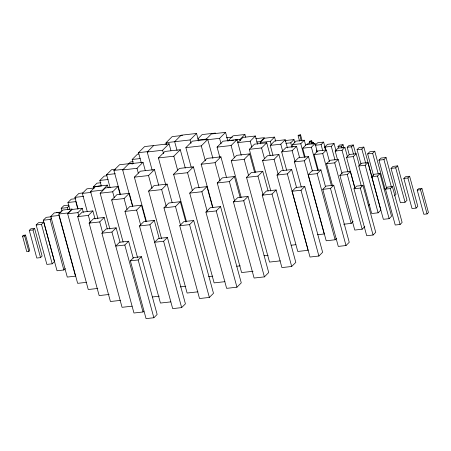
<?xml version="1.0" encoding="UTF-8"?>
<svg xmlns="http://www.w3.org/2000/svg" width="451" height="451" viewBox="0 0 451 451"><rect width="100%" height="100%" fill="white"/><g stroke="black" fill="none" stroke-linecap="round" stroke-linejoin="round"><path stroke-width="0.68" d="M22.55 236.177L23.429 235.298L25.521 235.061L29.721 250.53L28.841 251.41L26.756 251.647L22.55 236.177L24.642 235.941L25.521 235.061M29.281 230.371L30.848 228.798L34.592 228.375L42.106 256.038L40.534 257.611L36.796 258.034L29.281 230.371L33.019 229.948L34.592 228.375M36.17 224.981L38.408 222.743L43.736 222.14L54.447 261.569L52.209 263.807L46.881 264.41L36.17 224.981L41.498 224.384L43.736 222.14M65.294 268.554L63.862 269.991L57.029 270.763L43.296 220.218L46.165 217.348L50.952 216.807M50.783 216.39L58.985 215.465L75.475 276.153L67.272 277.077L50.783 216.39L54.227 212.94L60.378 212.246M61.928 211.012L61.195 208.3L63.805 205.684L68.648 205.137M43.296 220.218L50.129 219.451L51.566 218.013M69.77 209.281L67.932 202.51L71.235 199.201L75.824 198.682M78.04 208.881L74.917 197.375L78.874 193.411L82.911 192.955M58.81 213.994L62.751 210.053L72.121 208.993L68.186 212.934L58.81 213.994L77.651 283.341L86.355 282.36M61.195 208.3L67.419 207.601L69.161 205.853M87.314 211.699L82.341 193.389L86.885 188.839L94.321 187.999M93.695 188.157L93.323 186.799L96.948 183.174L100.928 182.723M101.317 185.863L99.846 180.439L104.192 176.087L106.955 175.772M97.811 288.443L88.255 289.519L67.673 213.774L71.974 209.467L82.212 208.311L83.317 212.37M110.095 187.56L106.594 174.695L111.634 169.649L115.631 169.198M97.929 218.617L90.561 191.489L95.567 186.477L107.485 185.13L108.223 187.847M120.513 194.725L113.9 170.393L119.543 164.745L132.972 163.228L132.03 164.17M67.673 213.774L77.91 212.618L82.212 208.311M141.281 162.817L138.525 152.658L144.602 146.569L169.08 143.779L170.923 150.561M133.282 163.544L132.177 159.462L137.499 154.129L138.835 153.983M128.659 163.781L130.48 161.954L133.197 161.644M107.485 185.13L102.478 190.147L90.561 191.489M131.162 201.191L122.672 169.931L128.687 163.905L143.018 162.287L145.233 170.444M109.892 229.012L100.161 193.208L105.416 187.943L117.925 186.534L120.129 194.64M109.165 294.458L99.158 295.585L77.702 216.61L82.183 212.117L92.861 210.916L95.06 219.011M152.19 170.303L147.212 151.993L153.684 145.515M77.702 216.61L88.373 215.403L92.861 210.916M100.161 193.208L112.671 191.799L117.925 186.534M122.672 169.931L136.997 168.313L143.018 162.287M166.661 144.72L166.103 142.685L172.164 136.614L182.463 135.452M146.372 221.34L134.37 177.153L140.312 171.205L154.462 169.604L158.713 185.243M123.123 242.074L111.673 199.945L116.882 194.725L129.285 193.327L132.791 206.242M120.361 300.394L110.427 301.516L89.129 223.121L93.577 218.667L104.175 217.472L107.299 228.961M147.212 151.993L162.614 150.256L169.08 143.779M165.613 184.386L158.431 157.946L164.897 151.468L180.293 149.732L185.271 168.037M89.129 223.121L99.727 221.926L104.175 217.472M111.673 199.945L124.076 198.541L129.285 193.327M134.37 177.153L148.52 175.557L154.462 169.604M158.431 157.946L173.827 156.204L180.293 149.732M166.103 142.685L190.068 139.945L196.535 133.468L198.558 140.926M191.224 167.293L185.88 147.629L192.351 141.152L207.748 139.415L212.906 158.402M132.07 306.184L122.052 307.311L101.915 233.19L106.12 228.978L116.138 227.845L120.022 242.131M137.504 257.459L124.983 211.395L129.871 206.502L141.501 205.188L145.915 221.447M197.938 138.784L202.138 134.578L215.465 133.073M161.537 238.602L148.621 191.072L154.095 185.586L167.129 184.115L172.113 202.454M101.915 233.19L111.933 232.062L116.138 227.845M205.397 139.945L211.356 133.975L225.551 132.374L227.947 141.186M124.983 211.395L136.614 210.081L141.501 205.188M185.88 147.629L201.281 145.893L207.748 139.415M186.511 221.779L173.607 174.278L179.459 168.415L193.4 166.842L199.116 187.875M148.621 191.072L161.655 189.6L167.129 184.115M207.421 139.72L219.592 138.344L225.551 132.374M173.607 174.278L187.548 172.705L193.4 166.842M219.834 157.286L217.072 147.116L222.963 141.214L236.989 139.635L241.223 155.229M170.856 301.882L160.432 303.061L139.483 225.957L143.863 221.571L154.287 220.392L159.248 238.658M212.934 207.556L201.169 164.249L207.003 158.402L220.905 156.835L226.425 177.136M128.614 241.229L119.566 242.249L115.766 246.06L124.814 245.034L128.614 241.229L133.208 258.135M197.95 291.814L187.109 293.037L163.967 207.855L168.804 203.012L180.315 201.71L185.829 221.993M139.483 225.957L149.907 224.778L154.287 220.392M217.072 147.116L231.098 145.532L236.989 139.635M201.169 164.249L215.071 162.681L220.905 156.835M235.095 140.002L239.955 139.455L244.91 134.494L245.643 137.2M163.967 207.855L175.484 206.552L180.315 201.71M224.914 281.672L214.124 282.89L189.73 193.101L194.826 187.994L206.964 186.624L212.646 207.556M130.35 260.847L133.631 257.566L141.439 256.681L157.14 314.46L153.859 317.746L146.051 318.626L130.35 260.847L138.164 259.968L141.439 256.681M255.373 136.01L242.993 137.408L237.795 142.612L250.175 141.219L255.373 136.01L257.583 144.151M241.195 197.453L231.233 160.793L236.668 155.347L249.612 153.887L254.589 172.22M189.73 193.101L201.868 191.731L206.964 186.624M255.559 172.355L249.302 149.326L254.454 144.168L266.721 142.781L270.222 155.651M253.034 271.282L241.595 272.567L217.252 182.971L222.337 177.874L234.447 176.51L240.163 197.549M260.565 143.858L260.193 142.493L264.444 138.243L274.552 137.104L275.662 141.18M231.233 160.793L244.177 159.333L249.612 153.887M167.389 237.474L158.414 238.483L154.648 242.255L163.617 241.246L167.389 237.474L185.417 303.839L181.652 307.61L172.677 308.619L149.907 224.778M179.735 225.737L183.867 221.599L193.71 220.488L213.486 293.291L209.354 297.429L199.511 298.539L179.735 225.737L189.572 224.626L193.71 220.488M249.302 149.326L261.569 147.939L266.721 142.781M217.252 182.971L229.362 181.601L234.447 176.51M260.193 142.493L270.307 141.355L274.552 137.104M273.007 155.561L270.245 145.391L274.67 140.96L285.212 139.771L287.422 147.905M205.915 212.088L210.245 207.753L220.556 206.592L241.274 282.856L236.944 287.191L226.633 288.352L205.915 212.088L216.226 210.927L220.556 206.592M270.831 191.072L262.567 160.646L267.404 155.804L278.915 154.501L283.324 170.732M280.291 260.864L269.518 262.082L246.511 177.395L251.32 172.581L262.764 171.29L268.103 190.936M270.245 145.391L280.781 144.202L285.212 139.771M285.387 141.377L286.306 140.453L293.973 139.59L294.892 142.967M262.567 160.646L274.078 159.344L278.915 154.501M286.65 170.224L281.672 151.897L286.064 147.494L296.527 146.316L299.661 157.856M285.878 143.367L290.754 142.815L293.973 139.59M299.565 141.084L298.117 135.757L298.838 135.035L300.546 134.843L301.995 140.176M246.511 177.395L257.961 176.104L262.764 171.29M233.421 201.907L237.739 197.577L248.033 196.422L268.711 272.545L264.393 276.875L254.099 278.036L233.421 201.907L243.709 200.746L248.033 196.422M298.117 135.757L299.83 135.565L300.546 134.843M292.97 146.71L292.411 144.675L295.924 141.157L304.284 140.216L305.761 145.65M281.672 151.897L292.13 150.713L296.527 146.316M292.411 144.675L300.772 143.734L304.284 140.216M305.101 157.016L302.706 148.21L306.359 144.551L315.057 143.57L317.267 151.699M309.696 143.04L309.33 141.71L310.051 140.988L311.759 140.797L312.487 143.457M307.041 144.506L308.337 143.204L313.484 142.623L313.857 143.982M291.673 169.553L287.338 173.894L308.095 250.305L297.767 251.466L277.01 175.061L281.345 170.715L291.673 169.553L296.634 187.808M309.33 141.71L311.043 141.513L311.759 140.797M111.933 232.062L133.953 313.005L143.006 311.985L143.954 311.032M312.188 143.925L313.484 142.623M301.24 186.968L294.424 161.886L298.579 157.726L308.478 156.61L312.346 170.844M262.234 195.17L266.349 191.055L276.136 189.95L295.811 262.364L291.701 266.485L281.909 267.59L262.234 195.17L272.026 194.065L276.136 189.95M302.706 148.21L311.404 147.229L315.057 143.57M294.424 161.886L304.324 160.77L308.478 156.61M323.604 142.104L317.611 142.781L315.097 145.301L321.084 144.624L323.604 142.104L325.791 150.166M318.333 170.23L314.088 154.592L317.713 150.961L326.349 149.986L329.489 161.543M325.639 150.465L324.72 147.088L327.482 144.326L334.056 143.581L336.074 151.012M314.088 154.592L322.724 153.616L326.349 149.986M324.72 147.088L331.293 146.35L334.056 143.581M336.553 238.365L335.144 239.774L326.208 240.783L308.236 174.65L311.991 170.89L320.932 169.88L325.515 186.748M292.124 191.247L295.862 187.503L304.752 186.5L322.628 252.289L318.896 256.033L310 257.036L292.124 191.247L301.02 190.243L304.752 186.5M338.385 147.917L338.024 146.575L339.507 145.087L343.036 144.692L343.763 147.37M337.562 159.834L335.178 151.046L338.053 148.165L344.908 147.392L347.479 156.858M338.024 146.575L341.554 146.175L343.036 144.692M332.376 185.293L326.53 163.764L329.969 160.319L338.154 159.4L341.993 173.528M308.236 174.65L317.177 173.641L320.932 169.88M335.178 151.046L342.027 150.273L344.908 147.392M349.237 154.659L347.231 147.268L349.023 145.47L353.291 144.991L355.664 153.723M326.53 163.764L334.715 162.839L338.154 159.4M347.231 147.268L351.498 146.784L353.291 144.991M354.728 187.554L346.526 157.354L349.384 154.49L356.189 153.723L359.47 165.805M360.952 163.893L357.079 149.636L359.086 147.629L363.856 147.094L372.154 177.638M346.526 157.354L353.33 156.587L356.189 153.723M357.079 149.636L361.849 149.101L363.856 147.094M322.786 189.335L326.022 186.094L333.74 185.22L349.243 242.294L346.007 245.536L338.289 246.409L322.786 189.335L330.498 188.467L333.74 185.22M364.814 226.56L362.153 229.226L354.757 230.061L339.885 175.338L342.991 172.226L350.393 171.391L354.982 188.281M373.507 175.45L367.65 153.892L369.752 151.784L374.758 151.22L384.827 188.276L383.987 189.116M339.885 175.338L347.287 174.503L350.393 171.391M358.759 165.974L361.46 163.268L367.886 162.54L380.813 210.11L378.113 212.816L371.68 213.537L358.759 165.974L365.186 165.246L367.886 162.54M367.65 153.892L372.656 153.329L374.758 151.22M386.783 188.868L378.975 160.144L381.061 158.053L386.028 157.495L396.012 194.234L394.343 195.909M353.962 188.783L356.628 186.116L362.97 185.4L375.728 232.344L373.062 235.016L366.714 235.732L353.962 188.783L360.304 188.067L362.97 185.4M378.975 160.144L383.942 159.586L386.028 157.495M371.787 176.679L374.206 174.255L379.967 173.607L391.553 216.238L389.134 218.662L383.367 219.31L371.787 176.679L377.549 176.031L379.967 173.607M391.062 168.37L393.013 166.419L397.658 165.895L406.999 200.272L405.049 202.228L400.398 202.753L391.062 168.37L395.707 167.845L397.658 165.895M368.433 205.493L369.386 204.534M343.662 224.243L351.166 223.397L353.133 221.43M385.481 189.132L387.516 187.092L392.37 186.545L402.117 222.433L400.082 224.474L395.228 225.021L385.481 189.132L390.329 188.586L392.37 186.545M403.842 178.433L405.55 176.719L409.621 176.256L417.806 206.378L416.093 208.086L412.022 208.548L403.842 178.433L407.913 177.97L409.621 176.256M417.231 190.091L418.607 188.715L421.877 188.349L428.45 212.539L427.074 213.915L423.805 214.281L417.231 190.091L420.501 189.724L421.877 188.349M196.535 133.468L181.133 135.204L174.667 141.682L177.063 150.493M244.91 134.494L233.111 135.824L228.155 140.785L229.542 140.627M197.871 140.035L206.535 139.055M165.021 144.032L166.351 143.886M226.391 137.803L232.417 137.127M230.935 140.475L233.708 140.16M255.847 138.649L264.444 137.679L260.554 141.575L256.591 142.02M138.525 152.658L148.17 151.564M132.177 159.462L140.182 158.56M113.9 170.393L123.974 169.26M106.594 174.695L115.259 173.714M99.846 180.439L108.127 179.504M93.323 186.799L101.289 185.902M82.341 193.389L91.13 192.397M74.917 197.375L83.666 196.388M277.01 175.061L287.338 173.894M67.932 202.51L75.796 201.62L77.82 209.067M56.51 212.596L61.032 212.083M317.611 234.717L324.207 233.973L304.324 160.77M291.132 245.226L295.873 244.69M264.055 255.762L268.142 255.3M236.752 266.237L240.231 265.842M208.599 276.632L212.782 276.164M180.304 286.87L185.795 286.255M152.466 296.967L159.31 296.194M420.501 189.724L427.074 213.915M407.913 177.97L416.093 208.086M395.707 167.845L405.049 202.228M383.942 159.586L391.383 186.973M390.329 188.586L400.082 224.474M372.656 153.329L378.147 173.539M377.549 176.031L389.134 218.662M361.849 149.101L365.722 163.352M365.186 165.246L378.113 212.816M351.498 146.784L353.511 154.18M353.33 156.587L361.352 186.116M360.304 188.067L373.062 235.016M341.554 146.175L342.1 148.187M342.027 150.273L347.907 171.91M347.287 174.503L362.153 229.226M331.293 146.35L334.969 159.857M334.715 162.839L351.166 223.397M321.084 144.624L322.73 150.668M322.724 153.616L331.406 185.57M330.498 188.467L346.007 245.536M316.371 150.003L316.918 152.015M311.043 141.513L311.585 143.514M311.404 147.229L317.662 170.258M317.177 173.641L335.144 239.774M299.83 135.565L301.279 140.892M300.772 143.734L304.464 157.32M290.754 142.815L292.039 147.539M292.13 150.713L295.084 161.576M301.02 190.243L318.896 256.033M280.781 144.202L282.625 150.984M270.307 141.355L271.231 144.754M274.078 159.344L278.12 174.221M261.569 147.939L264.517 158.78M272.026 194.065L291.701 266.485M250.175 141.219L251.833 147.319M257.961 176.104L263.113 195.074M239.955 139.455L240.321 140.808M244.177 159.333L248.602 175.625M231.098 145.532L234.413 157.737M243.709 200.746L264.393 276.875M219.592 138.344L221.063 143.768M229.362 181.601L234.712 201.287M215.071 162.681L220.032 180.952M201.281 145.893L205.335 160.81M216.226 210.927L236.944 287.191M190.068 139.945L190.987 143.333M201.868 191.731L207.184 211.31M187.548 172.705L192.34 190.35M173.827 156.204L177.694 170.444M189.572 224.626L209.354 297.429M162.614 150.256L163.533 153.644M175.484 206.552L180.625 225.483M161.655 189.6L166.267 206.575M148.52 175.557L152.026 188.473M163.617 241.246L181.652 307.61M136.997 168.313L138.294 173.071M136.614 210.081L140.667 224.987M131.534 202.55L132.639 206.626M124.076 198.541L127.03 209.416M138.164 259.968L153.859 317.746M112.671 191.799L114.323 197.876M124.814 245.034L143.006 311.985M99.727 221.926L102.665 232.739M88.373 215.403L90.392 222.828M77.91 212.618L78.829 216.001M67.419 207.601L67.971 209.63M50.129 219.451L63.862 269.991M41.498 224.384L52.209 263.807M33.019 229.948L40.534 257.611M24.642 235.941L28.841 251.41"/></g></svg>
